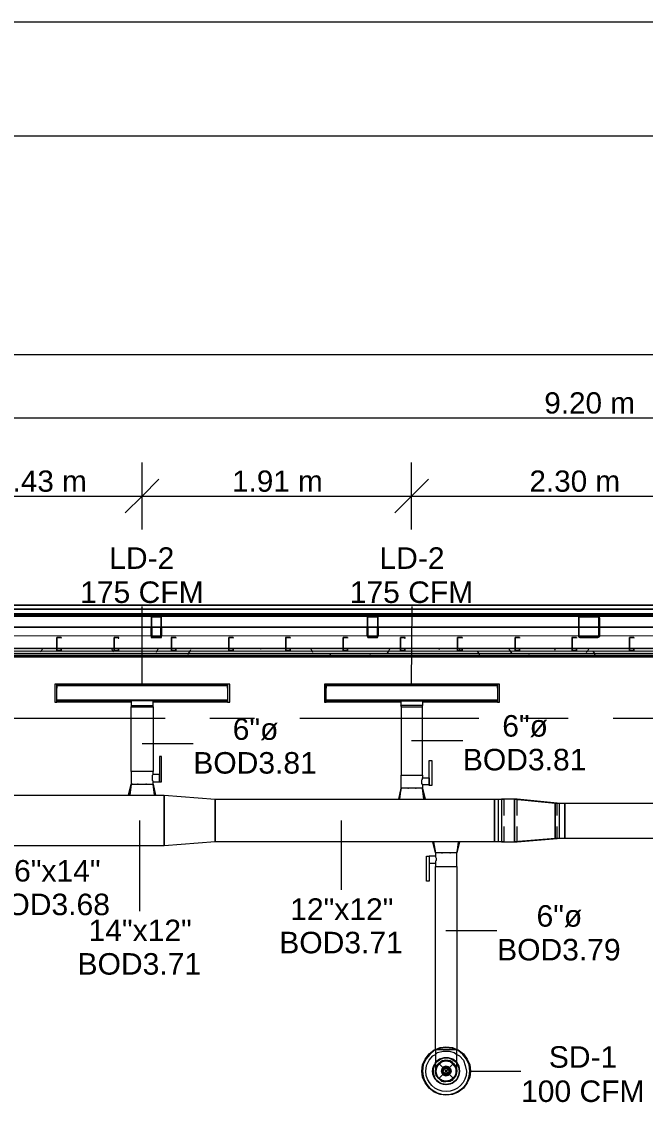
# Model space of a CAD drawing. Header units: metres. Extents: x 39 to 278, y -7 to 151.
# Drawn here: x 65.25 to 69.67, y 45.52 to 53.26 of the extents above; entities that cross this region are included whole.
import ezdxf

# ---------------------------------------------------------------- set-up
doc = ezdxf.new("R2010")
doc.units = ezdxf.units.M
doc.layers.add('HVAC - Ductos', color=5, linetype='Continuous', lineweight=50)
doc.layers.add('PDF_Geometry', color=7, linetype='Continuous', true_color=0xaaaaaa)
doc.layers.add('PDF_Solid Fills', color=7, linetype='Continuous', true_color=0xffffff)
doc.layers.add('PDF_Text', color=7, linetype='Continuous')
doc.layers.add('pie de plano', color=7, linetype='Continuous')
doc.styles.add('PDF Helvetica', font='')
doc.styles.get('PDF Helvetica').set_extended_font_data('Helvetica')

msp = doc.modelspace()

# ---------------------------------------------------------------- hatches: boundary and pattern name
at = {"layer": 'PDF_Solid Fills', "lineweight": 0, "transparency": 33554559}
h = msp.add_hatch(color=256, dxfattribs=at)
h.paths.add_polyline_path([(66.1706, 49.0364), (66.1706, 49.041), (66.166, 49.041)])
h.paths.add_polyline_path([(66.1706, 49.0318), (66.166, 49.0318), (66.166, 48.8897), (66.2393, 48.8897), (66.2393, 49.0318), (66.2348, 49.0318), (66.2348, 48.8943), (66.1706, 48.8943)])
h.paths.add_polyline_path([(66.2393, 49.0364), (66.2393, 49.041), (66.2348, 49.041)])
h.paths.add_polyline_path([(66.2302, 49.0364), (66.2302, 49.041), (66.1752, 49.041)])
h = msp.add_hatch(color=256, dxfattribs=at)
h.paths.add_polyline_path([(67.7701, 48.8943), (67.7747, 49.0318), (67.7701, 49.0318)])
h.paths.add_polyline_path([(67.7014, 48.8989), (67.7014, 48.8897), (67.7701, 48.8943), (67.706, 48.8989)])
h.paths.add_polyline_path([(67.7656, 49.0364), (67.7656, 49.041), (67.7014, 49.041)])
h.paths.add_polyline_path([(67.7014, 49.0318), (67.6968, 49.0318), (67.6968, 48.8989)])
h = msp.add_hatch(color=256, dxfattribs=at)
h.paths.add_polyline_path([(69.2094, 48.8943), (69.3331, 48.8897), (69.3331, 48.8943)])
h.paths.add_polyline_path([(69.3469, 49.0364), (69.3423, 49.041), (69.1956, 49.041), (69.1956, 48.8943), (69.2002, 49.0364), (69.3377, 49.0364), (69.3377, 48.8943), (69.3423, 48.8989)])
for points in [[(45.1878, 48.7981), (105.8441, 48.7981), (106.0827, 48.7935), (106.0827, 48.8073), (80.9245, 48.8118), (45.1878, 48.8118)], [(105.8441, 48.7797), (106.0811, 48.7752), (106.0827, 48.7752), (106.0827, 48.7935), (75.6353, 48.7981), (45.1878, 48.7981), (45.1878, 48.7797)], [(105.8441, 48.766), (106.0812, 48.7614), (106.0827, 48.7614), (106.0827, 48.7797), (45.1878, 48.7797), (45.1878, 48.766)]]:
    msp.add_hatch(color=256, dxfattribs=at).paths.add_polyline_path(points)

# ---------------------------------------------------------------- linework, layer by layer
at = {"layer": 'HVAC - Ductos', "color": 252, "lineweight": 0, "true_color": 0x939598}
for points in [[(46.0312, 50.8973), (104.7077, 50.8973)], [(46.0312, 50.4481), (55.4684, 50.4481), (64.6672, 50.4481), (73.8707, 50.4481), (95.2704, 50.4481), (104.7077, 50.4481)], [(66.1018, 49.6552), (66.1018, 49.8935), (66.1018, 50.1318)], [(68.0131, 49.6552), (68.0131, 49.8935), (68.0131, 50.1318)], [(66.221, 50.0127), (66.1018, 49.8935), (65.9827, 49.7743)], [(68.1323, 50.0127), (68.0131, 49.8935), (67.8939, 49.7743)], [(46.0312, 49.8935), (47.2229, 49.8935), (49.6291, 49.8935), (52.0079, 49.8935), (54.1759, 49.8935), (55.4684, 49.8935), (56.7838, 49.8935), (58.9151, 49.8935), (61.1747, 49.8935), (63.3747, 49.8935), (64.6672, 49.8935), (66.1018, 49.8935), (68.0131, 49.8935), (70.3139, 49.8935), (72.4544, 49.8935), (74.9936, 49.8935), (77.0561, 49.8935), (79.6136, 49.8935), (81.9924, 49.8935), (84.3987, 49.8935), (86.0533, 49.8935), (87.3733, 49.8935), (89.5825, 49.8935)]]:
    msp.add_lwpolyline(points, dxfattribs=at)
at = {"layer": 'HVAC - Ductos', "lineweight": 0}
for points in [[(66.1018, 48.5597), (66.1018, 49.1097)], [(68.0131, 48.5597), (68.0177, 49.1097)], [(66.7068, 48.5368), (66.7068, 48.5597), (66.7068, 48.5551), (65.4968, 48.5551), (65.4968, 48.5597), (65.4968, 48.5368)], [(66.7068, 48.5597), (65.4968, 48.5597)], [(68.6227, 48.5368), (68.6227, 48.5597), (68.6227, 48.5551), (67.4081, 48.5551), (67.4081, 48.5597), (67.4081, 48.5368)], [(68.6227, 48.5597), (67.4081, 48.5597)], [(65.4968, 48.4864), (65.4968, 48.4955), (65.4968, 48.5047)], [(66.0239, 48.4314), (65.4968, 48.4314), (65.4968, 48.436), (65.4968, 48.4543), (65.4968, 48.4635)], [(65.4968, 48.4497), (65.4968, 48.4543), (65.4968, 48.4589)], [(66.7068, 48.4635), (66.7068, 48.4543), (66.7068, 48.436), (66.7068, 48.4314), (66.1798, 48.4314)], [(66.7068, 48.5047), (66.7068, 48.4955), (66.7068, 48.4864)], [(66.7068, 48.4589), (66.7068, 48.4543), (66.7068, 48.4497)], [(67.4081, 48.4864), (67.4081, 48.4955), (67.4081, 48.5047)], [(67.9397, 48.4314), (67.4081, 48.4314), (67.4081, 48.436), (67.4081, 48.4543), (67.4081, 48.4635)], [(67.4081, 48.4497), (67.4081, 48.4543), (67.4081, 48.4589)], [(68.6227, 48.4635), (68.6227, 48.4543), (68.6227, 48.436), (68.6227, 48.4314), (68.091, 48.4314)], [(68.6227, 48.5047), (68.6227, 48.4955), (68.6227, 48.4864)], [(68.6227, 48.4589), (68.6227, 48.4543), (68.6227, 48.4497)], [(65.4968, 48.436), (66.0239, 48.436)], [(66.1339, 48.3993), (66.1385, 48.3993), (66.1568, 48.3993), (66.166, 48.3993), (66.1706, 48.3993), (66.1752, 48.3993), (66.1798, 48.3993), (66.1798, 47.941), (66.1752, 47.941), (66.166, 47.941), (66.1568, 47.941), (66.1385, 47.941), (66.1201, 47.941), (66.1018, 47.941), (66.0835, 47.941), (66.0652, 47.941), (66.0468, 47.941), (66.0377, 47.941), (66.0285, 47.941), (66.0239, 47.941), (66.0239, 47.8493), (66.0147, 47.7714), (66.0193, 47.7714), (66.0285, 47.7714), (66.0468, 47.7714), (66.0514, 47.7714)], [(66.0239, 48.4085), (66.0285, 48.4085), (66.0468, 48.4085), (66.0744, 48.4085), (66.1018, 48.4085), (66.1339, 48.4085), (66.1568, 48.4085), (66.1752, 48.4085), (66.1798, 48.4085)], [(66.0239, 47.8493), (66.0285, 47.8493), (66.0331, 47.8493), (66.0377, 47.8493), (66.0468, 47.8493), (66.0652, 47.8493), (66.0835, 47.8493), (66.1018, 47.8493), (66.1201, 47.8493), (66.1385, 47.8493), (66.1568, 47.8493), (66.166, 47.8493), (66.1706, 47.8493), (66.1752, 47.8493), (66.1798, 47.8493), (66.1798, 47.8677), (66.2256, 47.8677), (66.2393, 47.8677), (66.2393, 48.0464), (66.2256, 48.0464), (66.2256, 47.8677), (66.2256, 47.8723), (66.2256, 47.8768), (66.2256, 47.8814), (66.2256, 47.886), (66.2256, 47.8951), (66.2256, 47.8997), (66.2256, 47.9089), (66.2256, 47.9135), (66.2256, 47.918), (66.1798, 47.918), (66.1798, 47.941), (66.1752, 47.941), (66.166, 47.941), (66.1568, 47.941), (66.1385, 47.941), (66.1201, 47.941), (66.1018, 47.941), (66.0835, 47.941), (66.0652, 47.941), (66.0468, 47.941), (66.0377, 47.941), (66.0285, 47.941), (66.0239, 47.941), (66.0239, 48.3993), (66.0285, 48.3993), (66.0331, 48.3993), (66.0377, 48.3993), (66.0468, 48.3993), (66.0652, 48.3993), (66.0698, 48.3993)], [(66.0744, 48.3993), (66.0835, 48.3993), (66.1018, 48.3993), (66.1201, 48.3993), (66.1293, 48.3993)], [(66.1201, 48.4085), (66.1201, 48.4085)], [(66.1798, 48.436), (66.7068, 48.436)], [(67.4081, 48.436), (67.9397, 48.436)], [(67.9397, 48.4085), (67.9397, 48.4405), (67.9489, 48.4405), (67.9627, 48.4405), (67.9764, 48.4405), (67.9948, 48.4405), (68.0131, 48.4405), (68.036, 48.4405), (68.0543, 48.4405), (68.0681, 48.4405), (68.0819, 48.4405), (68.091, 48.4405), (68.091, 48.4085), (68.0864, 48.4085), (68.0681, 48.4085), (68.0451, 48.4085), (68.0131, 48.4085), (67.9856, 48.4085), (67.9581, 48.4085), (67.9443, 48.4085), (67.9352, 48.4085), (67.9397, 48.3993), (67.9443, 48.3993), (67.9627, 48.3993), (67.9856, 48.3993), (68.0131, 48.3993), (68.0451, 48.3993), (68.0681, 48.3993), (68.0864, 48.3993), (68.091, 48.3993), (68.091, 48.4085)], [(67.9443, 48.3993), (67.9397, 48.3993), (67.9397, 47.9135), (67.9489, 47.9135), (67.9627, 47.9135), (67.9764, 47.9135), (67.9948, 47.9135), (68.0131, 47.9135), (68.036, 47.9135), (68.0543, 47.9135), (68.0681, 47.9135), (68.0819, 47.9135), (68.091, 47.9135), (68.091, 47.8951), (68.1369, 47.8951), (68.1369, 47.8905), (68.1369, 47.886), (68.1369, 47.8814), (68.1369, 47.8768), (68.1369, 47.8677), (68.1369, 47.8631), (68.1369, 47.8539), (68.1369, 47.8493), (68.1369, 47.8447), (68.091, 47.8447), (68.091, 47.8218)], [(68.1002, 47.7439), (68.091, 47.8218), (68.0864, 47.8218), (68.0819, 47.8218), (68.0681, 47.8218), (68.0543, 47.8218), (68.036, 47.8218), (68.0131, 47.8218), (67.9948, 47.8218), (67.9764, 47.8218), (67.9627, 47.8218), (67.9489, 47.8218), (67.9443, 47.8218), (67.9397, 47.8218), (67.9397, 47.9135), (67.9489, 47.9135), (67.9627, 47.9135), (67.9764, 47.9135), (67.9948, 47.9135), (68.0131, 47.9135), (68.036, 47.9135), (68.0543, 47.9135), (68.0681, 47.9135), (68.0819, 47.9135), (68.091, 47.9135), (68.091, 48.3993), (68.0864, 48.3993)], [(67.9489, 48.3993), (67.9627, 48.3993), (67.9764, 48.3993), (67.9856, 48.3993)], [(67.9902, 48.3993), (67.9948, 48.3993), (68.0131, 48.3993), (68.036, 48.3993), (68.0406, 48.3993)], [(68.036, 48.4085), (68.0223, 48.4085)], [(68.0451, 48.3993), (68.0543, 48.3993), (68.0681, 48.3993), (68.0819, 48.3993)], [(68.091, 48.436), (68.6227, 48.436)], [(66.1018, 48.1381), (66.4639, 48.1381)], [(68.0131, 48.161), (68.3752, 48.161)], [(66.1798, 47.8677), (66.1798, 47.8723), (66.1752, 47.8768), (66.1752, 47.8814), (66.1752, 47.8905), (66.1752, 47.8997), (66.1752, 47.9089), (66.1752, 47.9135), (66.1798, 47.918)], [(66.0056, 47.7714), (66.0239, 47.8493), (66.0056, 47.7714)], [(66.1201, 47.7714), (66.1247, 47.7714), (66.1339, 47.7714), (66.1431, 47.7714), (66.1477, 47.7714), (66.1568, 47.7714), (66.1752, 47.7714), (66.1844, 47.7714), (66.1889, 47.7714), (66.1798, 47.8493)], [(68.091, 47.8447), (68.091, 47.8493), (68.0864, 47.8539), (68.0864, 47.8631), (68.0864, 47.8723), (68.0864, 47.8814), (68.091, 47.886), (68.091, 47.8905), (68.091, 47.8951)], [(66.056, 47.7714), (66.0606, 47.7714), (66.0698, 47.7714), (66.0835, 47.7714)], [(66.0835, 47.7714), (66.0835, 47.7714)], [(66.0881, 47.7714), (66.0927, 47.7714), (66.1156, 47.7714)], [(67.9306, 47.7439), (67.9397, 47.8218), (67.9214, 47.7439), (67.926, 47.7439), (67.9306, 47.7439), (67.9397, 47.7439)], [(67.9214, 47.7439), (67.9397, 47.8218), (67.9443, 47.8218), (67.9397, 47.8218)], [(68.1094, 47.7439), (68.091, 47.8218), (68.1094, 47.7439)], [(67.9214, 47.7439), (67.9214, 47.7439)], [(67.9352, 47.7439), (67.9352, 47.7439)], [(67.9443, 47.7439), (67.9627, 47.7439)], [(67.9673, 47.7439), (67.9719, 47.7439), (67.981, 47.7439), (67.9948, 47.7439), (67.9994, 47.7439), (68.004, 47.7439), (68.0269, 47.7439), (68.0314, 47.7439), (68.036, 47.7439), (68.0497, 47.7439), (68.0589, 47.7439), (68.0635, 47.7439), (68.0681, 47.7439), (68.0864, 47.7439)], [(68.091, 47.7439), (68.1002, 47.7439), (68.1048, 47.7439), (68.1094, 47.7439)], [(68.1094, 47.7439), (68.1094, 47.7439)], [(68.6273, 47.7439), (68.6502, 47.7439), (68.6685, 47.7439)], [(68.6502, 47.7439), (68.6502, 47.4414), (68.6273, 47.4414)], [(68.7602, 47.7439), (68.7419, 47.7439), (68.6502, 47.7439), (68.6502, 47.4414), (68.7419, 47.4414), (68.7419, 47.7439), (69.0306, 47.7164), (69.0443, 47.7164), (68.7602, 47.7439), (68.7419, 47.7439), (68.7419, 47.4414), (68.7602, 47.4414), (69.0443, 47.4643), (69.0306, 47.4643), (68.7419, 47.4414), (68.7602, 47.4414)], [(68.6685, 47.6293), (68.6685, 47.7439)], [(68.7602, 47.6293), (68.7602, 47.7439)], [(69.0627, 47.4643), (69.0306, 47.4643), (69.0306, 47.7164), (69.0627, 47.7164)], [(69.0306, 47.7164), (69.0306, 47.4643)], [(69.0443, 47.6293), (69.0443, 47.7164)], [(66.0835, 47.5927), (66.0835, 46.9509)], [(67.5135, 47.5927), (67.5135, 47.1022)], [(68.6685, 47.4414), (68.6685, 47.5514)], [(68.7602, 47.4414), (68.7602, 47.5514)], [(69.0443, 47.4643), (69.0443, 47.5514)], [(68.1827, 47.4414), (68.1735, 47.4414), (68.1689, 47.4414), (68.1643, 47.4414), (68.1827, 47.3635), (68.1643, 47.4414)], [(68.1643, 47.4414), (68.1643, 47.4414)], [(68.1689, 47.4414), (68.1827, 47.3635), (68.1873, 47.3635)], [(68.2056, 47.4414), (68.1873, 47.4414)], [(68.3523, 47.4414), (68.3477, 47.4414), (68.3431, 47.4414), (68.3293, 47.4414), (68.311, 47.4414), (68.3064, 47.4414), (68.3019, 47.4414), (68.2927, 47.4414), (68.279, 47.4414), (68.2744, 47.4414), (68.2698, 47.4414), (68.2469, 47.4414), (68.2423, 47.4414), (68.2377, 47.4414), (68.2239, 47.4414), (68.2147, 47.4414), (68.2102, 47.4414)], [(68.3431, 47.4414), (68.3339, 47.3635), (68.3293, 47.3635), (68.3247, 47.3635)], [(68.3523, 47.4414), (68.3339, 47.3635), (68.3523, 47.4414)], [(68.3523, 47.4414), (68.3523, 47.4414)], [(68.6685, 47.4414), (68.6502, 47.4414)], [(68.1369, 47.2901), (68.1827, 47.2901), (68.1827, 47.2672), (68.1919, 47.2672), (68.2056, 47.2672), (68.2193, 47.2672), (68.2377, 47.2672), (68.256, 47.2672), (68.279, 47.2672), (68.2973, 47.2672), (68.311, 47.2672), (68.3247, 47.2672), (68.3293, 47.2672), (68.3339, 47.2672), (68.3339, 45.9701), (68.3431, 45.9655), (68.3798, 45.9381), (68.4073, 45.9013), (68.4256, 45.8601), (68.4302, 45.8143), (68.4256, 45.7731), (68.4073, 45.7318), (68.3798, 45.6951), (68.3431, 45.6676), (68.3019, 45.6493), (68.256, 45.6447), (68.2147, 45.6493), (68.1735, 45.6676), (68.1369, 45.6951), (68.1094, 45.7318), (68.091, 45.7731), (68.0864, 45.8143), (68.091, 45.8601), (68.1094, 45.9013), (68.1369, 45.9381), (68.1735, 45.9655), (68.1827, 45.9701), (68.1827, 47.2672), (68.1919, 47.2672), (68.2056, 47.2672), (68.2193, 47.2672), (68.2377, 47.2672), (68.256, 47.2672), (68.279, 47.2672), (68.2973, 47.2672), (68.311, 47.2672), (68.3247, 47.2672), (68.3293, 47.2672), (68.3339, 47.2672), (68.3339, 47.3635), (68.3293, 47.3635), (68.3247, 47.3635), (68.311, 47.3635), (68.2973, 47.3635), (68.279, 47.3635), (68.2606, 47.3635), (68.256, 47.3635), (68.2377, 47.3635), (68.2193, 47.3635), (68.2056, 47.3635), (68.1919, 47.3635), (68.1873, 47.3635), (68.1827, 47.3635), (68.1827, 47.3405), (68.1369, 47.3405), (68.1369, 47.3359), (68.1369, 47.3314), (68.1369, 47.3268), (68.1369, 47.3222), (68.1369, 47.3131), (68.1369, 47.3085), (68.1369, 47.3039), (68.1369, 47.2947)], [(68.2056, 47.3635), (68.2056, 47.3635)], [(68.2927, 47.3635), (68.2881, 47.3635), (68.2835, 47.3635), (68.2881, 47.3635)], [(68.311, 47.3635), (68.311, 47.3635)], [(68.1827, 47.3405), (68.1827, 47.3359), (68.1873, 47.3268), (68.1873, 47.3177), (68.1873, 47.3085), (68.1827, 47.3039), (68.1827, 47.2947), (68.1827, 47.2901)], [(68.256, 46.8135), (68.6181, 46.8135)], [(68.1827, 45.9701), (68.2147, 45.9839), (68.256, 45.9885), (68.3019, 45.9839), (68.3339, 45.9701)], [(68.3339, 45.9655), (68.3019, 45.9793), (68.256, 45.9839), (68.2147, 45.9793), (68.1827, 45.9655)], [(68.3339, 45.8189), (68.3339, 45.8235), (68.3339, 45.8418), (68.3339, 45.8693), (68.3339, 45.9059), (68.3339, 45.9518), (68.3339, 45.9701), (68.3293, 45.9701), (68.3247, 45.9701), (68.311, 45.9701), (68.2973, 45.9701), (68.279, 45.9701), (68.256, 45.9701), (68.2377, 45.9701), (68.2193, 45.9701), (68.2056, 45.9701), (68.1919, 45.9701), (68.1827, 45.9701), (68.1827, 45.9243), (68.1827, 45.8831), (68.1827, 45.8509), (68.1827, 45.8281), (68.1827, 45.8189)], [(68.1827, 45.9701), (68.1919, 45.9701), (68.2056, 45.9701), (68.2193, 45.9701), (68.2377, 45.9701), (68.256, 45.9701), (68.279, 45.9701), (68.2973, 45.9701), (68.311, 45.9701), (68.3247, 45.9701), (68.3293, 45.9701), (68.3339, 45.9701)], [(68.1827, 45.9335), (68.1964, 45.9472), (68.2377, 45.9563), (68.279, 45.9563), (68.3156, 45.9472), (68.3339, 45.9335)], [(68.2331, 45.8831), (68.256, 45.8876), (68.279, 45.8876), (68.256, 45.8922), (68.2881, 45.8876), (68.256, 45.8922), (68.2377, 45.8876), (68.2193, 45.8831), (68.2056, 45.8693), (68.2285, 45.8876), (68.2056, 45.8693), (68.1919, 45.8555), (68.1827, 45.8372), (68.1827, 45.8235), (68.1827, 45.8143), (68.1827, 45.7959), (68.1919, 45.7776), (68.2056, 45.7639), (68.2193, 45.7501), (68.2377, 45.7409), (68.256, 45.7409)], [(68.256, 45.8876), (68.2377, 45.8876), (68.2193, 45.8785), (68.2056, 45.8693), (68.1919, 45.8509), (68.1873, 45.8372), (68.1827, 45.8143), (68.1873, 45.7959), (68.1919, 45.7776), (68.2056, 45.7639), (68.2193, 45.7501), (68.2377, 45.7455), (68.256, 45.7409), (68.279, 45.7455), (68.2927, 45.7501), (68.311, 45.7639), (68.3201, 45.7776), (68.3293, 45.7959), (68.3293, 45.8143), (68.3293, 45.8372), (68.3339, 45.8235), (68.3339, 45.8143), (68.3293, 45.8463), (68.3339, 45.8189), (68.3339, 45.8143), (68.3293, 45.7959), (68.3247, 45.7776), (68.311, 45.7639), (68.2973, 45.7501), (68.279, 45.7409), (68.2606, 45.7409)], [(68.3247, 45.7822), (68.311, 45.7639), (68.2881, 45.7455), (68.2835, 45.7455), (68.2606, 45.7409), (68.256, 45.7409), (68.2331, 45.7455), (68.2285, 45.7455), (68.2056, 45.7639), (68.1873, 45.7868), (68.1873, 45.7913), (68.1827, 45.8143), (68.1873, 45.8418), (68.1873, 45.8463), (68.2056, 45.8693), (68.1873, 45.8463)], [(68.1827, 45.8189), (68.1873, 45.8463), (68.1827, 45.8143), (68.1873, 45.7913)], [(68.1873, 45.7913), (68.1873, 45.7868), (68.1873, 45.7822), (68.1873, 45.7868), (68.1873, 45.7913), (68.1827, 45.7959), (68.1827, 45.8143), (68.1827, 45.8235)], [(68.1827, 45.8189), (68.1827, 45.8189)], [(68.1827, 45.8143), (68.1873, 45.7868)], [(68.2285, 45.7501), (68.2056, 45.7639), (68.1919, 45.7868), (68.1873, 45.8143), (68.1919, 45.8418), (68.2056, 45.8647), (68.2285, 45.8831)], [(68.1873, 45.8463), (68.1873, 45.8463)], [(68.1919, 45.8463), (68.2056, 45.8693), (68.2285, 45.8831), (68.256, 45.8876), (68.2835, 45.8831), (68.3064, 45.8647), (68.3247, 45.8418), (68.3293, 45.8143), (68.3247, 45.7868), (68.3064, 45.7639), (68.2835, 45.7501), (68.256, 45.7455), (68.2285, 45.7501), (68.2056, 45.7639), (68.1919, 45.7868)], [(68.2239, 45.8831), (68.2285, 45.8876), (68.2331, 45.8876)], [(68.2285, 45.7455), (68.256, 45.7409), (68.2881, 45.7455), (68.311, 45.7639), (68.3293, 45.7868), (68.3339, 45.8143), (68.3293, 45.7913), (68.3247, 45.7868), (68.311, 45.7639), (68.2881, 45.7501)], [(68.2606, 45.8876), (68.2835, 45.8831)], [(68.2835, 45.8876), (68.2881, 45.8876), (68.2881, 45.8831), (68.311, 45.8693), (68.3293, 45.8463), (68.311, 45.8693), (68.3247, 45.8463), (68.3293, 45.8463), (68.3293, 45.8418)], [(68.3247, 45.8418), (68.3293, 45.8143), (68.3247, 45.7913)], [(68.3339, 45.8235), (68.3339, 45.8143), (68.3293, 45.7959), (68.3293, 45.7913), (68.3293, 45.7868), (68.3247, 45.7822), (68.3293, 45.7868), (68.3293, 45.7913)], [(68.4302, 45.8143), (68.7877, 45.8143)], [(68.1873, 45.7868), (68.1919, 45.7776), (68.2056, 45.7639), (68.2193, 45.7501), (68.2285, 45.7455)], [(68.2239, 45.7455), (68.2056, 45.7639), (68.1873, 45.7822)], [(68.256, 45.7409), (68.2377, 45.7409), (68.2331, 45.7455), (68.2285, 45.7455), (68.2239, 45.7455), (68.2285, 45.7455), (68.2331, 45.7455)], [(68.2285, 45.7455), (68.2285, 45.7455)], [(68.2835, 45.7455), (68.256, 45.7409), (68.2331, 45.7455)], [(68.3247, 45.7868), (68.3247, 45.7776), (68.3201, 45.7731), (68.311, 45.7639), (68.2973, 45.7501), (68.2881, 45.7455), (68.2835, 45.7455), (68.279, 45.7409), (68.2606, 45.7409)], [(68.2881, 45.7455), (68.2835, 45.7455)], [(68.3201, 45.7731), (68.3201, 45.7731)]]:
    msp.add_lwpolyline(points, dxfattribs=at)
for points in [[(65.4831, 48.5597), (65.4831, 48.4314), (65.4968, 48.4314), (65.4968, 48.5597)], [(66.7068, 48.4451), (65.4968, 48.4451), (65.4968, 48.5505), (66.7068, 48.5505), (66.7068, 48.4451), (66.7068, 48.4405), (65.4968, 48.4405), (65.4968, 48.4451)], [(65.4968, 48.5414), (65.4968, 48.5368), (65.4968, 48.5323), (65.4968, 48.5368)], [(66.7252, 48.5597), (66.7068, 48.5597), (66.7068, 48.4314), (66.7252, 48.4314)], [(66.7068, 48.5323), (66.7068, 48.5368), (66.7068, 48.5414), (66.7068, 48.5368)], [(67.3943, 48.5597), (67.3943, 48.4314), (67.4081, 48.4314), (67.4081, 48.5597)], [(68.6227, 48.4451), (67.4081, 48.4451), (67.4081, 48.5505), (68.6227, 48.5505), (68.6227, 48.4451), (68.6227, 48.4405), (67.4081, 48.4405), (67.4081, 48.4451)], [(67.4081, 48.5414), (67.4081, 48.5368), (67.4081, 48.5323), (67.4081, 48.5368)], [(68.6364, 48.5597), (68.6227, 48.5597), (68.6227, 48.4314), (68.6364, 48.4314)], [(68.6227, 48.5323), (68.6227, 48.5368), (68.6227, 48.5414), (68.6227, 48.5368)], [(66.0239, 48.4085), (66.0239, 48.3993), (66.0331, 48.3993), (66.0468, 48.3993), (66.0744, 48.3993), (66.1018, 48.3993), (66.1293, 48.3993), (66.1568, 48.3993), (66.1706, 48.3993), (66.1798, 48.3993), (66.1798, 48.4085), (66.1798, 48.4405), (66.1752, 48.4405), (66.166, 48.4405), (66.1568, 48.4405), (66.1385, 48.4405), (66.1201, 48.4405), (66.1018, 48.4405), (66.0835, 48.4405), (66.0652, 48.4405), (66.0468, 48.4405), (66.0377, 48.4405), (66.0285, 48.4405), (66.0239, 48.4405)], [(68.1369, 48.0189), (68.1552, 48.0189), (68.1552, 47.8401), (68.1369, 47.8401)], [(66.0331, 47.8493), (66.0285, 47.8493)], [(66.0744, 47.8493), (66.0698, 47.8493)], [(66.1339, 47.8493), (66.1293, 47.8493)], [(66.1935, 47.7714), (66.1981, 47.7714), (66.1798, 47.8493), (66.1981, 47.7714)], [(66.2577, 47.4139), (64.9926, 47.4139), (64.9926, 47.7714), (66.2577, 47.7714)], [(66.0056, 47.7714), (66.0102, 47.7714)], [(66.2577, 47.7714), (66.6198, 47.7439), (66.6198, 47.4414), (66.2577, 47.4139)], [(67.9902, 47.8218), (67.9856, 47.8218)], [(68.0451, 47.8218), (68.0406, 47.8218)], [(68.5997, 47.4414), (66.6198, 47.4414), (66.6198, 47.7439), (68.5997, 47.7439)], [(68.5997, 47.7439), (68.6273, 47.7439), (68.6273, 47.4414), (68.5997, 47.4414)], [(69.0994, 47.4643), (69.0627, 47.4643), (69.0627, 47.7164), (69.0994, 47.7164)], [(71.1665, 47.4643), (69.0994, 47.4643), (69.0994, 47.7164), (71.1665, 47.7164)], [(68.2239, 47.3635), (68.2285, 47.3635), (68.2331, 47.3635), (68.2285, 47.3635)], [(68.1185, 47.3405), (68.1369, 47.3405), (68.1369, 47.1618), (68.1185, 47.1618)], [(68.1827, 45.8785), (68.2102, 45.9013), (68.2423, 45.9105), (68.2744, 45.9105), (68.3064, 45.9013), (68.3339, 45.8785), (68.3339, 45.8739), (68.3339, 45.8785), (68.3064, 45.9013), (68.2744, 45.9105), (68.2423, 45.9105), (68.2102, 45.9013), (68.1827, 45.8785), (68.1827, 45.8739)], [(68.3293, 45.8785), (68.3064, 45.8968), (68.2744, 45.9105), (68.2423, 45.9105), (68.2102, 45.8968), (68.1873, 45.8785), (68.1827, 45.8693), (68.1873, 45.8785), (68.2102, 45.8968), (68.2423, 45.9105), (68.2744, 45.9105), (68.3064, 45.8968), (68.3293, 45.8785), (68.3339, 45.8693)], [(68.2285, 45.8876), (68.256, 45.8922)], [(68.2285, 45.8326), (68.2239, 45.8143), (68.2285, 45.8326), (68.2423, 45.8463), (68.256, 45.8509), (68.2744, 45.8463), (68.2881, 45.8326), (68.2927, 45.8143), (68.2881, 45.8326), (68.2744, 45.8463), (68.256, 45.8509), (68.2423, 45.8463)], [(68.2881, 45.8005), (68.2927, 45.8143), (68.2881, 45.8005), (68.2744, 45.7868), (68.256, 45.7822), (68.2423, 45.7868), (68.2285, 45.8005), (68.2239, 45.8143), (68.2285, 45.8005), (68.2423, 45.7868), (68.256, 45.7822), (68.2744, 45.7868)], [(68.2377, 45.8326), (68.2331, 45.8143), (68.2377, 45.8326), (68.2514, 45.8418), (68.2652, 45.8418), (68.279, 45.8326), (68.2835, 45.8143), (68.279, 45.8326), (68.2652, 45.8418), (68.2514, 45.8418)], [(68.279, 45.8005), (68.2835, 45.8143), (68.279, 45.8005), (68.2652, 45.7913), (68.2514, 45.7913), (68.2377, 45.8005), (68.2331, 45.8143), (68.2377, 45.8005), (68.2514, 45.7913), (68.2652, 45.7913)], [(68.2423, 45.8326), (68.256, 45.8372), (68.2698, 45.8326), (68.279, 45.8143), (68.2698, 45.8005), (68.256, 45.7959), (68.2423, 45.8005), (68.2377, 45.8143)], [(68.256, 45.8189), (68.2514, 45.8143), (68.256, 45.8235), (68.2606, 45.8235), (68.2652, 45.8143), (68.2606, 45.8189)], [(68.2606, 45.8097), (68.2652, 45.8143), (68.2606, 45.8097), (68.256, 45.8097), (68.2514, 45.8143), (68.256, 45.8097)], [(68.2927, 45.8785), (68.311, 45.8693), (68.3201, 45.8509), (68.3293, 45.8372), (68.3247, 45.8555), (68.311, 45.8693), (68.2973, 45.8831), (68.279, 45.8876)], [(68.2881, 45.8876), (68.311, 45.8693)], [(68.3523, 45.8143), (68.3477, 45.8509), (68.3339, 45.8739), (68.3477, 45.8509)]]:
    msp.add_lwpolyline(points, close=True, dxfattribs=at)
for points in [[(68.1827, 45.9655), (68.1735, 45.9609), (68.1414, 45.9335), (68.1139, 45.9013), (68.0956, 45.8601), (68.091, 45.8143, 0.986375), (68.4256, 45.8143), (68.421, 45.8601), (68.4027, 45.9013), (68.3752, 45.9335), (68.3431, 45.9609), (68.3339, 45.9655)], [(68.3339, 45.9335), (68.3523, 45.9243), (68.3798, 45.8922), (68.3935, 45.8555), (68.4027, 45.8143, -0.994124), (68.1139, 45.8143), (68.1185, 45.8555), (68.1369, 45.8922), (68.1643, 45.9243), (68.1827, 45.9335)]]:
    msp.add_lwpolyline(points, format="xyb", dxfattribs=at)
msp.add_lwpolyline([(68.1827, 45.8739), (68.1689, 45.8509), (68.1598, 45.8143, 0.971373), (68.3523, 45.8143), (68.3477, 45.8463), (68.3339, 45.8693, -1.369306), (68.1643, 45.8143), (68.1689, 45.8463), (68.1827, 45.8693, 1.369196), (68.3523, 45.8143, -1.384576)], format="xyb", close=True, dxfattribs=at)
at = {"layer": 'PDF_Geometry', "lineweight": 0}
for points in [[(64.6672, 49.1189), (66.2027, 49.1189), (67.7335, 49.1189), (66.2027, 49.1189), (64.6672, 49.1189), (63.1364, 49.1189)], [(66.2027, 49.0914), (64.6672, 49.0914)], [(67.7335, 49.0914), (66.2027, 49.0914)], [(69.2689, 49.1189), (70.7998, 49.1189), (72.3353, 49.1189), (70.7998, 49.1189), (69.2689, 49.1189), (67.7335, 49.1189)], [(69.2689, 49.0914), (67.7335, 49.0914)], [(70.7998, 49.0914), (69.2689, 49.0914)], [(66.2027, 49.0593), (64.6672, 49.0593)], [(66.2027, 49.0501), (64.6672, 49.0501)], [(66.2393, 49.0318), (66.2393, 49.0364), (66.2302, 49.041), (66.1752, 49.041), (66.166, 49.0364), (66.166, 49.0318), (66.166, 48.8989), (66.166, 48.8897), (66.1752, 48.8897), (66.2302, 48.8897), (66.2393, 48.8897), (66.2393, 48.8989)], [(66.1752, 49.0364), (66.2302, 49.0364), (66.2348, 49.0364), (66.2348, 49.0318), (66.2348, 48.8989), (66.2348, 48.8943), (66.2302, 48.8943), (66.1752, 48.8943), (66.1706, 48.8943), (66.1706, 48.8989), (66.1706, 49.0318), (66.1706, 49.0364)], [(67.7335, 49.0593), (66.2027, 49.0593)], [(67.7335, 49.0501), (66.2027, 49.0501)], [(67.7747, 49.0318), (67.7701, 49.0364), (67.7656, 49.041), (67.706, 49.041), (67.7014, 49.0364), (67.6968, 49.0318), (67.6968, 48.8989), (67.7014, 48.8897), (67.706, 48.8897), (67.7656, 48.8897), (67.7701, 48.8897), (67.7747, 48.8989)], [(67.706, 49.0364), (67.7656, 49.0364), (67.7701, 49.0364), (67.7701, 49.0318), (67.7701, 48.8989), (67.7701, 48.8943), (67.7656, 48.8943), (67.706, 48.8943), (67.7014, 48.8989), (67.7014, 49.0318)], [(69.2689, 49.0593), (67.7335, 49.0593)], [(69.2689, 49.0501), (67.7335, 49.0501)], [(69.2048, 48.8897), (69.3331, 48.8897), (69.3423, 48.8943), (69.3469, 48.8989), (69.3469, 49.0272), (69.3423, 49.0364), (69.3331, 49.041), (69.2048, 49.041), (69.1956, 49.0364), (69.1956, 49.0272), (69.1956, 48.8989), (69.1956, 48.8943)], [(69.3377, 48.8989), (69.3377, 48.8943), (69.3331, 48.8943), (69.2048, 48.8943), (69.2002, 48.8943), (69.2002, 48.8989), (69.2002, 49.0272), (69.2002, 49.0318), (69.2048, 49.0364), (69.3331, 49.0364), (69.3377, 49.0318), (69.3377, 49.0272)], [(70.7998, 49.0593), (69.2689, 49.0593)], [(70.7998, 49.0501), (69.2689, 49.0501)], [(64.7451, 48.9631), (66.166, 48.9631)], [(66.1706, 48.9631), (66.2027, 48.9631), (66.2348, 48.9631), (66.2027, 48.9631)], [(66.2393, 48.9631), (67.6968, 48.9631)], [(67.7014, 48.9631), (67.7335, 48.9631)], [(67.7335, 48.9631), (67.7701, 48.9631)], [(67.7747, 48.9631), (69.1956, 48.9631)], [(69.2689, 48.9631), (69.3377, 48.9631), (69.2689, 48.9631), (69.2002, 48.9631)], [(69.3469, 48.9631), (70.7631, 48.9631)], [(65.5289, 48.8897), (65.5014, 48.8897), (65.4968, 48.8897), (65.4968, 48.7981), (65.5014, 48.7981), (65.5289, 48.7981), (65.5289, 48.8073), (65.5289, 48.7981), (65.5014, 48.7981), (65.4968, 48.7981), (65.4968, 48.8897), (65.5014, 48.8897), (65.5289, 48.8897), (65.5289, 48.8851)], [(65.9368, 48.8897), (65.9048, 48.8897), (65.9048, 48.7981), (65.9368, 48.7981), (65.9368, 48.8073), (65.9322, 48.8073), (65.9322, 48.7981), (65.9048, 48.7981), (65.9048, 48.8897), (65.9322, 48.8897), (65.9322, 48.8851), (65.9368, 48.8851)], [(66.3402, 48.8897), (66.3127, 48.8897), (66.3081, 48.8897), (66.3081, 48.7981), (66.3127, 48.7981), (66.3402, 48.7981), (66.3402, 48.8073), (66.3402, 48.7981), (66.3127, 48.7981), (66.3127, 48.8897), (66.3402, 48.8897), (66.3402, 48.8851)], [(66.7481, 48.8897), (66.716, 48.8897), (66.716, 48.7981), (66.7481, 48.7981), (66.7481, 48.8073), (66.7481, 48.7981), (66.716, 48.7981), (66.716, 48.8897), (66.7481, 48.8897), (66.7481, 48.8851)], [(67.1514, 48.8897), (67.1239, 48.8897), (67.1193, 48.8897), (67.1193, 48.7981), (67.1239, 48.7981), (67.1514, 48.7981), (67.1514, 48.8073), (67.1514, 48.7981), (67.1239, 48.7981), (67.1239, 48.8897), (67.1514, 48.8897), (67.1514, 48.8851)], [(67.5594, 48.8897), (67.5273, 48.8897), (67.5273, 48.7981), (67.5594, 48.7981), (67.5594, 48.8073), (67.5594, 48.7981), (67.5273, 48.7981), (67.5273, 48.8897), (67.5594, 48.8897), (67.5594, 48.8851)], [(67.9673, 48.8897), (67.9352, 48.8897), (67.9352, 48.7981), (67.9673, 48.7981), (67.9673, 48.8073), (67.9627, 48.8073), (67.9627, 48.7981), (67.9352, 48.7981), (67.9352, 48.8897), (67.9627, 48.8897), (67.9627, 48.8851), (67.9673, 48.8851)], [(68.3706, 48.8897), (68.3431, 48.8897), (68.3385, 48.8897), (68.3385, 48.7981), (68.3431, 48.7981), (68.3706, 48.7981), (68.3706, 48.8073), (68.3706, 48.7981), (68.3431, 48.7981), (68.3385, 48.7981), (68.3385, 48.8897), (68.3431, 48.8897), (68.3706, 48.8897), (68.3706, 48.8851)], [(68.7785, 48.8897), (68.7465, 48.8897), (68.7465, 48.7981), (68.7785, 48.7981), (68.7785, 48.8073), (68.7785, 48.7981), (68.7465, 48.7981), (68.7465, 48.8897), (68.7785, 48.8897), (68.7785, 48.8851)], [(69.1819, 48.8897), (69.1543, 48.8897), (69.1497, 48.8897), (69.1497, 48.7981), (69.1543, 48.7981), (69.1819, 48.7981), (69.1819, 48.8073), (69.1819, 48.7981), (69.1543, 48.7981), (69.1543, 48.8897), (69.1819, 48.8897), (69.1819, 48.8851)], [(69.5897, 48.8897), (69.5577, 48.8897), (69.5577, 48.7981), (69.5897, 48.7981), (69.5897, 48.8073), (69.5897, 48.7981), (69.5577, 48.7981), (69.5577, 48.8897), (69.5897, 48.8897), (69.5897, 48.8851)], [(64.7726, 48.7522), (73.7699, 48.7522)], [(64.7726, 48.7522), (73.7699, 48.7522)]]:
    msp.add_lwpolyline(points, close=True, dxfattribs=at)
for points in [[(66.2393, 49.1189), (66.166, 49.1189)], [(67.7747, 49.1189), (67.6968, 49.1189)], [(69.3056, 49.1189), (69.2323, 49.1189)], [(66.1752, 49.041), (64.736, 49.041), (66.2027, 49.041), (67.7335, 49.041), (69.2048, 49.041), (67.7656, 49.041)], [(66.2302, 49.041), (67.706, 49.041)], [(70.7723, 49.041), (69.3331, 49.041), (70.7998, 49.041), (72.3353, 49.041), (73.8065, 49.041), (72.3673, 49.041)], [(66.166, 48.8989), (66.166, 48.9631)], [(66.1706, 48.9631), (66.1706, 48.8989)], [(66.2348, 48.8989), (66.2348, 48.9631)], [(66.2393, 48.9631), (66.2393, 48.8989)], [(67.6968, 48.8989), (67.6968, 48.9631)], [(67.7014, 48.9631), (67.7014, 48.8989)], [(67.7701, 48.8989), (67.7701, 48.9631)], [(67.7747, 48.9631), (67.7747, 48.8989)], [(69.1956, 48.9631), (69.1956, 48.8989)], [(69.3377, 48.9172), (69.3469, 48.9264)], [(69.3469, 48.8989), (69.3469, 48.9631)], [(45.1878, 48.9035), (106.0827, 48.8989)], [(69.3102, 48.8897), (69.3147, 48.8943)], [(45.1878, 48.7981), (106.0827, 48.7889)], [(45.1878, 48.7797), (106.0827, 48.7751)], [(106.0827, 48.7614), (45.1878, 48.766)], [(66.3081, 48.8118), (65.9048, 48.8118), (65.4968, 48.8118), (65.0935, 48.8118), (64.6856, 48.8118), (64.2822, 48.8118)], [(64.7726, 48.7614), (73.7699, 48.7614)], [(73.7699, 48.7614), (64.7726, 48.7614)], [(64.7726, 48.7614), (73.7699, 48.7614)], [(73.7699, 48.7614), (64.7726, 48.7614)], [(67.1193, 48.8118), (66.716, 48.8118), (66.3127, 48.8118)], [(69.1497, 48.8118), (68.7465, 48.8118), (68.3385, 48.8118), (67.9352, 48.8118), (67.5273, 48.8118), (67.1239, 48.8118)], [(71.9915, 48.8118), (71.5881, 48.8118), (71.1802, 48.8118), (70.7769, 48.8118), (70.3689, 48.8118), (69.9656, 48.8118), (69.5577, 48.8118), (69.1543, 48.8118)], [(66.2668, 48.3168), (64.9972, 48.3168)], [(66.8994, 48.3168), (66.5831, 48.3168)], [(68.4897, 48.3168), (67.2201, 48.3168)], [(69.1223, 48.3168), (68.806, 48.3168)], [(70.7127, 48.3168), (69.4431, 48.3168)]]:
    msp.add_lwpolyline(points, dxfattribs=at)
at = {"layer": 'PDF_Geometry', "color": 254, "lineweight": 0, "true_color": 0xd2d2d2}
for points in [[(65.9048, 48.8806), (65.9048, 48.8806)], [(65.9094, 48.8897), (65.9139, 48.8897)], [(66.3218, 48.7981), (66.3264, 48.7981)], [(66.716, 48.8073), (66.716, 48.8118)], [(68.3385, 48.8027), (68.3385, 48.8027)], [(68.7465, 48.8256), (68.7465, 48.8301)]]:
    msp.add_lwpolyline(points, dxfattribs=at)
at = {"layer": 'PDF_Geometry', "color": 254, "lineweight": 0, "true_color": 0xeaeaea}
for points in [[(65.396, 48.8118), (65.3868, 48.7935), (65.3822, 48.7889)], [(65.9002, 48.7889), (65.8956, 48.7935), (65.8864, 48.8118)], [(66.2164, 48.8118), (66.2072, 48.7935), (66.2027, 48.7843)], [(66.4456, 48.8027), (66.441, 48.7935), (66.4318, 48.7797), (66.4272, 48.7706)], [(66.9451, 48.8073), (66.9451, 48.8118)], [(67.3118, 48.7843), (67.3073, 48.7935), (67.2981, 48.8118)], [(67.4402, 48.7614), (67.4356, 48.7751)], [(67.7198, 48.7706), (67.7152, 48.7614)], [(67.7656, 48.8118), (67.7656, 48.8118)], [(67.8573, 48.8073), (67.8481, 48.7935), (67.8389, 48.7797)], [(67.8389, 48.7797), (67.8389, 48.7797)], [(68.2102, 48.8118), (68.2056, 48.8027)], [(68.3569, 48.7981), (68.3523, 48.8118)], [(68.4989, 48.7614), (68.4897, 48.7797), (68.4806, 48.7935)], [(68.5356, 48.766), (68.5356, 48.7614)], [(68.7235, 48.7751), (68.7235, 48.7797), (68.7143, 48.7935), (68.7052, 48.8073)], [(68.8473, 48.7614), (68.8473, 48.7706)], [(69.0306, 48.8118), (69.026, 48.7981)], [(69.2689, 48.8118), (69.2598, 48.7935), (69.2506, 48.7843)], [(69.3147, 48.766), (69.3102, 48.7797), (69.301, 48.7935)], [(69.301, 48.7935), (69.301, 48.7935)]]:
    msp.add_lwpolyline(points, dxfattribs=at)
at = {"layer": 'PDF_Geometry', "color": 8, "lineweight": 0, "true_color": 0x808080}
msp.add_lwpolyline([(68.3201, 45.8601), (68.2835, 45.8876), (68.2331, 45.8876), (68.1964, 45.8601), (68.1827, 45.8143), (68.1964, 45.7731), (68.2331, 45.7455), (68.2835, 45.7455), (68.3201, 45.7731), (68.3339, 45.8143)], close=True, dxfattribs=at)
for points in [[(68.2056, 45.8693), (68.311, 45.7639)], [(68.311, 45.8693), (68.2056, 45.7639)]]:
    msp.add_lwpolyline(points, dxfattribs=at)
at = {"layer": 'pie de plano', "lineweight": 0}
msp.add_lwpolyline([(129.2474, 53.2561), (129.2474, -6.7449), (39.2432, -6.7449), (39.2432, 53.2561)], close=True, dxfattribs=at)
msp.add_lwpolyline([(128.7703, 52.4449), (40.3432, 52.4449), (40.3432, -6.0804), (128.7703, -6.0804)], dxfattribs=at)

# ---------------------------------------------------------------- texts
at = {"layer": 'PDF_Text', "color": 252, "lineweight": 0, "true_color": 0x939598, "char_height": 0.15059, "attachment_point": 4, "style": 'PDF Helvetica'}
for s, insert in [('9.20 m', (68.9537, 50.5529)), ('1.43 m', (65.0669, 49.9982)), ('1.91 m', (66.7399, 49.9982)), ('2.30 m', (68.8483, 49.9982))]:
    msp.add_mtext(s, dxfattribs=dict(at, insert=insert))
at = {"layer": 'PDF_Text', "lineweight": 0, "char_height": 0.15247, "attachment_point": 4, "style": 'PDF Helvetica'}
for s, insert in [('LD-2', (65.869, 49.4535)), ('LD-2', (67.7849, 49.4535)), ('175 CFM', (65.6628, 49.2106)), ('175 CFM', (67.5741, 49.2106)), ('6"ø', (66.7445, 48.2389)), ('6"ø', (68.6558, 48.2618)), ('BOD3.81', (66.4649, 48.0005)), ('BOD3.81', (68.3762, 48.0234)), ('16"x14"', (65.0761, 47.2351)), ('BOD3.68', (64.9981, 46.9967)), ('12"x12"', (67.1524, 46.9646)), ('6"ø', (68.8987, 46.9142)), ('14"x12"', (65.7224, 46.8134)), ('BOD3.71', (67.0745, 46.7263)), ('BOD3.79', (68.6191, 46.6759)), ('BOD3.71', (65.6444, 46.575)), ('SD-1', (68.9858, 45.915)), ('100 CFM', (68.7887, 45.6721))]:
    msp.add_mtext(s, dxfattribs=dict(at, insert=insert))

doc.saveas('drawing.dxf')
